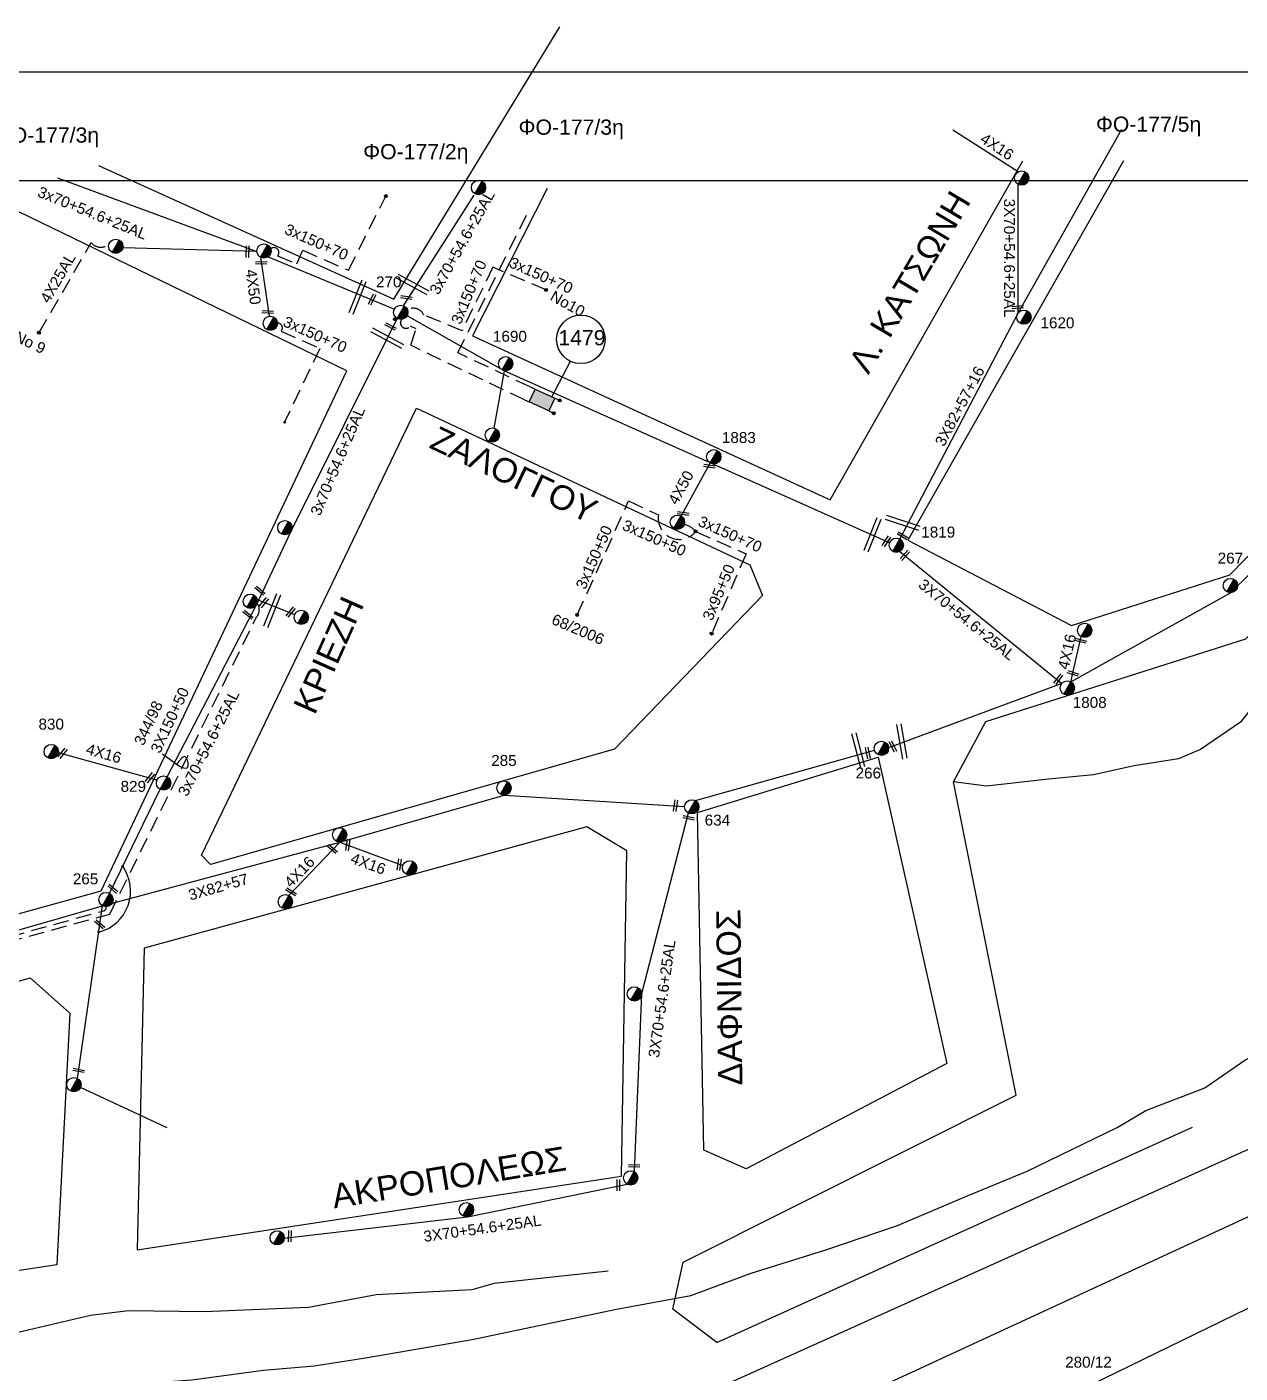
# Model space of a CAD drawing. Header units: millimetres. Extents: x 1421 to 7149, y 883 to 1925.
# Drawn here: x 5331.4 to 5531.3, y 1703.1 to 1924.8 of the extents above; entities that cross this region are included whole.
import ezdxf
from ezdxf.enums import TextEntityAlignment as Align

# ---------------------------------------------------------------- set-up
doc = ezdxf.new("R2010")
doc.units = ezdxf.units.MM
doc.linetypes.add('DASHED', pattern=[19.05, 12.7, -6.35])
for name, color, linetype in [('3x82+57', 7, 'DASHED'), ('3x82+57+16', 7, 'Continuous'), ('4 X 50 + 13.5', 7, 'SYN_LINE'), ('Link Box 4 Διευθύνσεων', 7, 'Continuous'), ('Άγνωστα', 7, 'Continuous'), ('Γυμνά εναέρια ΧΤ (3Φ)   4x50CU', 7, 'Continuous'), ('Γυμνά εναέρια ΧΤ (3Φ) 4x50AL', 7, 'Continuous'), ('Γυμνά εναέρια ΧΤ και ΦΟΠ (3Φ)   4x50+16AL', 7, 'Continuous'), ('Εναέρια παροχή ΧΤ 4x16', 7, 'SYN_LINE'), ('Εναέρια παροχή ΧΤ 4x25', 7, 'SYN_LINE'), ('Καλωδια ΧΤ  3X95+50', 7, 'Continuous'), ('Καλώδια ΧΤ   3x150+50CU', 7, 'DASHED'), ('Καλώδια ΧΤ   3x150+70AL', 7, 'DASHED'), ('Μηχανική τομή', 7, 'Continuous'), ('Στύλος ΦΜ', 7, 'Continuous'), ('Στύλος ΦΜ @ 1', 7, 'Continuous'), ('Συνδέσεις', 7, 'Continuous'), ('Συνεστραμμένα ΧΤ   3x70+54.6+25 AL', 7, 'SYN_LINE'), ('Τομή', 7, 'Continuous'), ('Υπογεια Καλωδια Δικτυου ΧΤ 4X25', 7, 'DASHED'), ('Υπόβαθρο ΔΕΗ', 7, 'Continuous'), ('Υπόγεια καλώδια Παροχών ΧΤ   4x16AL', 7, 'DASHED')]:
    doc.layers.add(name, color=color, linetype=linetype)
doc.styles.add('arial', font='ARIAL.TTF')
doc.styles.get("Standard").update_dxf_attribs({"font": 'ARIAL.TTF'})
doc.linetypes.add('PRANES_TEXNHTO', pattern='A,1,[136,SPECLINE.shx,S=1.5,R=0,X=0,Y=0],2,[137,SPECLINE.shx,S=1,R=0,X=0,Y=0],1', length=4)
doc.linetypes.add('SYN_LINE', pattern='A,0.5,-0.0001,["/\\/\\/\\/",Standard,S=0.1,R=0,X=0,Y=-0.05],-0.25', length=0.7501)

# ---------------------------------------------------------------- blocks, each defined once
blk = doc.blocks.new('ΥΠΑΡΧΩΝ ΤΣΙΜΕΝΤΕΝΙΟΣ ΣΤΥΛΟΣ')
at = {"layer": 'Στύλος ΦΜ'}
blk.add_hatch(color=256, dxfattribs=at).paths.add_polyline_path([(-1.29, -2.28, 0.574793), (2.62, 0, 0.268822), (1.3, 2.27)])
blk.add_line((-1.29, -2.28), (1.3, 2.27), dxfattribs=at)
blk.add_circle((0, 0), 2.62, dxfattribs=at)
at = {"layer": 'Στύλος ΦΜ', "flags": 4}
for tag, p in [('ΑΡΙΘΜΟΣ', (-4.68, 8.05)), ('ΤΥΠΟΣ', (-4.91, 3.03))]:
    blk.add_attdef(tag, p, '', height=4, dxfattribs=at)
blk = doc.blocks.new('LINK BOX 4 ΑΝΑΧΩΡΗΣΕΩΝ')
at = {"layer": 'Link Box 4 Διευθύνσεων', "ltscale": 40}
blk.add_hatch(color=256, dxfattribs=at).paths.add_polyline_path([(-3.54, 0), (-3.54, -4.67), (3.54, -4.67), (3.54, 0)])
for p, q in [((-3.54, 0), (-5.33, 0)), ((5.33, 0), (3.54, 0)), ((-3.54, -4.67), (-5.33, -4.67)), ((5.33, -4.67), (3.54, -4.67))]:
    blk.add_line(p, q, dxfattribs=at)
blk.add_lwpolyline([(-3.54, -4.67), (-3.54, 0), (3.54, 0), (3.54, -4.67)], close=True, dxfattribs=at)
blk = doc.blocks.new('ΤΟΜΗ')
at = {"layer": 'Τομή', "ltscale": 40}
for p, q in [((10.95, 0.22), (-12.13, 0.22)), ((10.95, -2.57), (-12.13, -2.57))]:
    blk.add_line(p, q, dxfattribs=at)
blk = doc.blocks.new('_ΣΥΝΔΕΣΗ')
at = {"layer": 'Συνδέσεις', "linetype": 'SYN_LINE', "ltscale": 40}
blk.add_hatch(color=256, dxfattribs=at).paths.add_polyline_path([(0.5, -0.01, 1), (-0.5, -0.01, 1)])
at = {"layer": 'Συνδέσεις'}
blk.add_circle((0, -0.01), 0.5, dxfattribs=at)
blk = doc.blocks.new('ΜΗΧΑΝΙΚΗ ΤΟΜΗ')
at = {"layer": 'Μηχανική τομή', "ltscale": 40}
for p, q in [((-3.67, 1.17), (3.91, 1.17)), ((3.91, -0.38), (-3.67, -0.38))]:
    blk.add_line(p, q, dxfattribs=at)

msp = doc.modelspace()

# ---------------------------------------------------------------- linework, layer by layer
at = {"lineweight": -3, "ltscale": 0.1}
for points in [[(4932.72, 1917.4), (7149.36, 1917.4), (7149.36, 887.4), (4932.72, 887.4)], [(5038.25, 1899.55), (6989.1, 1899.55), (6989.1, 911.99), (5038.25, 911.99)]]:
    msp.add_lwpolyline(points, close=True, dxfattribs=at)
at = {"layer": '3x82+57', "color": 85, "linetype": 'Continuous', "lineweight": -3, "ltscale": 0.2}
for points in [[(5441.56, 1797.37), (5471.08, 1805.66)], [(5250.6, 1755.09), (5279.57, 1762.22), (5309.38, 1770.14), (5343.89, 1780.05), (5382.96, 1790.55), (5410.03, 1798.29), (5439.8, 1796.42)]]:
    msp.add_lwpolyline(points, dxfattribs=at)
at = {"layer": '3x82+57+16', "color": 27, "lineweight": -3, "ltscale": 0.1}
msp.add_lwpolyline([(5511.73, 1907.94), (5494.72, 1877.72), (5475.24, 1840.48)], dxfattribs=at)
at = {"layer": '4 X 50 + 13.5', "color": 173, "lineweight": -3, "ltscale": 20}
for points in [[(5503.43, 1816.95), (5529.71, 1831.62), (5549.74, 1851.31), (5563.41, 1865.54), (5582.86, 1885.15), (5600.93, 1899.97)], [(5501.93, 1816.67), (5473.39, 1806.05)]]:
    msp.add_lwpolyline(points, dxfattribs=at)
at = {"layer": 'Γυμνά εναέρια ΧΤ (3Φ)   4x50CU', "color": 30, "lineweight": -3, "ltscale": 0.2}
for points in [[(5369.31, 1887.85), (5347.21, 1888.41)], [(5369.9, 1886.89), (5371.36, 1877.17)]]:
    msp.add_lwpolyline(points, dxfattribs=at)
at = {"layer": 'Γυμνά εναέρια ΧΤ (3Φ) 4x50AL', "color": 151, "lineweight": -3, "ltscale": 0.1}
msp.add_lwpolyline([(5444.01, 1852.99), (5439.2, 1844.26)], dxfattribs=at)
at = {"layer": 'Γυμνά εναέρια ΧΤ και ΦΟΠ (3Φ)   4x50+16AL', "color": 151, "linetype": 'DASHED', "lineweight": -3, "ltscale": 0.2}
msp.add_lwpolyline([(5236.39, 1774.29, 0.705662), (5231.54, 1769.27), (5246.3, 1754.47, 0.70496), (5251.41, 1753.68), (5344.09, 1779.23, 0.485313), (5344.46, 1779.89)], format="xyb", dxfattribs=at)
at = {"layer": 'Εναέρια παροχή ΧΤ 4x16', "color": 27, "lineweight": -3, "ltscale": 0.1}
msp.add_lwpolyline([(5494.73, 1900.94), (5483.98, 1907.79)], dxfattribs=at)
at = {"layer": 'Εναέρια παροχή ΧΤ 4x16', "color": 173, "lineweight": -3, "ltscale": 0.2}
msp.add_lwpolyline([(5503.43, 1816.95), (5505.11, 1824.4)], dxfattribs=at)
at = {"layer": 'Εναέρια παροχή ΧΤ 4x16', "color": 151, "lineweight": -3, "ltscale": 0.1}
msp.add_lwpolyline([(5352.86, 1800.72), (5336.61, 1805.27)], dxfattribs=at)
at = {"layer": 'Εναέρια παροχή ΧΤ 4x25', "color": 151, "lineweight": -3, "ltscale": 0.2}
msp.add_lwpolyline([(5354.55, 1743.46), (5340.24, 1750.09)], dxfattribs=at)
at = {"layer": 'Καλωδια ΧΤ  3X95+50', "color": 151, "linetype": 'DASHED', "lineweight": -3, "ltscale": 0.2}
msp.add_lwpolyline([(5449.91, 1838.01), (5444.24, 1824.88)], dxfattribs=at)
at = {"layer": 'Καλωδια ΧΤ  3X95+50', "color": 7, "lineweight": -3}
msp.add_spline([(5353.79, 1805.07), (5358.02, 1803.23), (5357.52, 1804.6), (5356.09, 1803.31)], degree=3, dxfattribs=at)
at = {"layer": 'Καλώδια ΧΤ   3x150+50CU', "color": 151, "lineweight": -3, "ltscale": 0.2}
msp.add_lwpolyline([(5422.09, 1827.95), (5430.56, 1846.75), (5435.49, 1844.43, 0.775406), (5441.6, 1841.71)], format="xyb", dxfattribs=at)
at = {"layer": 'Καλώδια ΧΤ   3x150+50CU', "color": 30, "lineweight": -3, "ltscale": 0.2}
msp.add_lwpolyline([(5238.6, 1772.38, -0.470172), (5240.58, 1765.29), (5249.15, 1756.73), (5250.99, 1756.1), (5253.93, 1756.67), (5254.67, 1753.85), (5345.08, 1778.68), (5369.27, 1827.63, 0.365617), (5369.35, 1829.87)], format="xyb", dxfattribs=at)
at = {"layer": 'Καλώδια ΧΤ   3x150+70AL', "color": 30, "lineweight": -3, "ltscale": 0.2}
for points in [[(5371.61, 1888.27, -0.950613), (5372.73, 1887.1), (5375.91, 1885.8), (5376.87, 1888.03), (5384.41, 1884.74), (5390.55, 1896.92)], [(5372.71, 1876.02, -0.669646), (5373.32, 1874.71), (5379.67, 1871.86), (5373.89, 1859.69)], [(5413.39, 1863.41), (5394.68, 1872.39), (5395.56, 1875.1), (5394.6, 1875.53, -1.002075), (5393.16, 1876.63)]]:
    msp.add_lwpolyline(points, format="xyb", dxfattribs=at)
msp.add_lwpolyline([(5414.36, 1865.53), (5402.41, 1871.11), (5414.23, 1894.81)], dxfattribs=at)
at = {"layer": 'Καλώδια ΧΤ   3x150+70AL', "color": 151, "lineweight": -3, "ltscale": 0.2}
for points in [[(5416.96, 1881.49), (5408.17, 1885.23), (5403.13, 1874.77), (5396.82, 1877.37, 0.451978), (5394.14, 1878.21)], [(5439.74, 1842.91, -0.151439), (5441.6, 1841.71), (5449.91, 1838.01)]]:
    msp.add_lwpolyline(points, format="xyb", dxfattribs=at)
at = {"layer": 'Συνεστραμμένα ΧΤ   3x70+54.6+25 AL', "color": 30, "lineweight": -3, "ltscale": 20}
for points in [[(5336.45, 1899.95), (5369.31, 1887.85)], [(5371.18, 1886.97), (5391.98, 1878.33)]]:
    msp.add_lwpolyline(points, dxfattribs=at)
at = {"layer": 'Συνεστραμμένα ΧΤ   3x70+54.6+25 AL', "color": 27, "lineweight": -3, "ltscale": 20}
msp.add_lwpolyline([(5494.72, 1877.72), (5494.73, 1898.89)], dxfattribs=at)
at = {"layer": 'Συνεστραμμένα ΧΤ   3x70+54.6+25 AL', "color": 85, "lineweight": -3, "ltscale": 20}
for points in [[(5393.45, 1878.9), (5405.13, 1897.13)], [(5440.39, 1795.32), (5432.7, 1765.53), (5431.48, 1736.25)], [(5373.84, 1725.32), (5404.02, 1728.83), (5430.31, 1734.21)]]:
    msp.add_lwpolyline(points, dxfattribs=at)
at = {"layer": 'Συνεστραμμένα ΧΤ   3x70+54.6+25 AL', "color": 151, "lineweight": -3, "ltscale": 20}
for points in [[(5369.35, 1829.87), (5374.95, 1841.75), (5392.45, 1876.78)], [(5473.55, 1839.85), (5444.01, 1852.99), (5410.05, 1868.19), (5394.06, 1877.22)], [(5410.05, 1868.19), (5408.35, 1858.75)], [(5354.54, 1801.29), (5369.35, 1829.87)], [(5345.05, 1782.09), (5353.37, 1799.24)], [(5339.76, 1751.61), (5343.89, 1780.05)]]:
    msp.add_lwpolyline(points, dxfattribs=at)
at = {"layer": 'Συνεστραμμένα ΧΤ   3x70+54.6+25 AL', "color": 173, "lineweight": -3, "ltscale": 20}
msp.add_lwpolyline([(5475.24, 1838.43), (5501.93, 1816.67)], dxfattribs=at)
at = {"layer": 'Συνεστραμμένα ΧΤ   3x70+54.6+25 AL', "color": 151, "lineweight": -3, "ltscale": 8}
msp.add_lwpolyline([(5369.38, 1830.48), (5375.54, 1828.01)], dxfattribs=at)
at = {"layer": 'Υπογεια Καλωδια Δικτυου ΧΤ 4X25', "color": 30, "lineweight": -3, "ltscale": 0.2}
msp.add_lwpolyline([(5333.47, 1874.46), (5342.03, 1889.3, 0.447481), (5344.96, 1889.09, -0.845273)], format="xyb", dxfattribs=at)
at = {"layer": 'Υπόβαθρο ΔΕΗ', "lineweight": -3, "ltscale": 0.2}
for points in [[(5343.25, 1902), (5391.89, 1879.95), (5419.23, 1924.82)], [(5303.38, 1899.95), (5238.41, 1768.34), (5249.92, 1756.56), (5343.69, 1782.52), (5384.12, 1868.19), (5312.01, 1903.11)], [(5417.13, 1898.22), (5404.82, 1873.94), (5463.77, 1846.93), (5495.49, 1902.75)], [(5512.1, 1902.77), (5476.55, 1840.3), (5503.52, 1826.2), (5529.6, 1834.59), (5596.04, 1902.42)], [(5445.08, 1708.12), (5437.87, 1713.61), (5439.54, 1721.32), (5494.42, 1748.83), (5484.1, 1800.48), (5489.38, 1810.38), (5532.22, 1824.04), (5610.53, 1902.52)], [(5758.21, 1899.95), (5684.24, 1852.63), (5603.29, 1792.94), (5544.22, 1745.13), (5436.86, 1696.81)], [(5361.66, 1786.84), (5360.18, 1788.36), (5395.62, 1862.01), (5450.52, 1836.19), (5452.59, 1831.16), (5428.23, 1805.86), (5361.66, 1786.84)], [(5449.9, 1736.73), (5442.95, 1739.81), (5441.93, 1795.4), (5471.68, 1804.55), (5482.98, 1754.05), (5449.9, 1736.73)], [(5349.59, 1723.36), (5429.4, 1735.49), (5430.26, 1789.12), (5423.65, 1793.05), (5350.73, 1773.07), (5349.59, 1723.36)], [(5197.52, 1699.89), (5191.09, 1711.53), (5251.21, 1745), (5331.96, 1768.17), (5338.52, 1762.37), (5336.34, 1720.88), (5197.52, 1699.89)], [(5445.08, 1708.12), (5523.44, 1743.59)], [(5441.71, 1673.7), (5447.39, 1689.46), (5549.79, 1736.75), (5553.68, 1732.86), (5547.56, 1721), (5444.1, 1670.6), (5441.71, 1673.7)]]:
    msp.add_lwpolyline(points, dxfattribs=at)
at = {"layer": 'Υπόβαθρο ΔΕΗ', "linetype": 'PRANES_TEXNHTO', "lineweight": -3, "ltscale": 0.5, "flags": 128}
for points in [[(5044.09, 1551.45), (5050.6, 1553.39), (5056.52, 1555.56), (5060.9, 1557.4), (5071.38, 1561.74), (5077.75, 1564.93), (5085.45, 1569.14), (5095.65, 1573.04), (5103.95, 1576.42), (5110.24, 1578.52), (5114.69, 1581.58), (5121.92, 1586.95), (5134.82, 1598.46), (5144.9, 1609.09), (5151.71, 1616.04), (5160.49, 1624), (5169.86, 1632.66), (5178.13, 1640.42), (5182.81, 1646.4), (5191, 1657.9), (5194.63, 1663.38), (5197.08, 1666.2), (5201.6, 1670.05), (5207.85, 1674.97), (5214.81, 1678.67), (5220.3, 1680.6), (5228.38, 1682.15), (5234.39, 1682.89), (5245.58, 1683.04), (5257.26, 1683.58), (5266.01, 1684.62), (5276.98, 1687.95), (5290.25, 1691.5), (5300.97, 1693.83), (5312.38, 1695.9), (5322.39, 1698.05), (5336.18, 1700.5), (5350.27, 1701.38), (5358.61, 1701.98), (5370.4, 1703.54), (5378.78, 1704.28), (5387.23, 1705.61), (5404.76, 1708.58), (5428.56, 1713.61), (5440.79, 1715.84), (5450.76, 1719.55), (5463.07, 1723.4), (5474.86, 1727.4), (5486.52, 1732.31), (5496.23, 1736.31), (5511.06, 1743.5), (5515.76, 1746.35), (5525.48, 1750.05), (5532.07, 1754.64), (5545.27, 1761.16), (5557.32, 1769.28), (5564.14, 1774.9), (5567.85, 1778.39), (5576.45, 1785.72), (5591.37, 1798.86), (5595.15, 1803.31), (5604.87, 1815.26), (5609.99, 1821.71), (5613.56, 1825.44), (5616.97, 1828.99), (5625.42, 1833.36), (5635.8, 1837.22), (5644.72, 1840.65), (5648.28, 1841.69), (5654.73, 1845.39), (5666.37, 1855.46), (5675.43, 1865.58), (5682.03, 1872.84), (5684.18, 1875.87), (5692.11, 1878.76), (5696.79, 1878.91), (5702.65, 1882.72), (5706.46, 1884.6), (5706.46, 1884.6), (5708.84, 1887.18), (5713.2, 1889.37), (5717.96, 1894.12), (5720.78, 1899.95)], [(5617.65, 1899.26), (5613.56, 1896.14), (5605.17, 1888.45), (5602.39, 1886.03), (5596.92, 1880.42), (5588.36, 1871.66), (5582.54, 1865.01), (5574.98, 1857.39), (5564.46, 1846.25), (5558.69, 1842.93), (5552.82, 1838.63), (5546.94, 1831.1), (5542.79, 1825.47), (5535.65, 1815.79), (5531.34, 1810.31), (5524.79, 1805.82), (5521.17, 1804.25), (5513.83, 1803.08), (5507.17, 1801.61), (5499.74, 1800.93), (5489.54, 1799.75), (5484.1, 1800.48)], [(5427.21, 1719.88), (5408.42, 1717.81), (5404.72, 1716.78), (5388.98, 1715.96), (5377.8, 1713.85), (5360.68, 1713.14), (5348.16, 1713.34), (5341.9, 1712.55), (5327.9, 1709.25), (5314.54, 1706.65), (5303.56, 1705.22), (5295, 1703.28), (5286.5, 1701.47), (5274.9, 1697.19), (5267.02, 1694.45), (5255.87, 1692.96), (5250.49, 1691.99), (5236.74, 1691.47), (5228.29, 1690.81), (5217.01, 1688.74), (5206.68, 1685.24), (5199.55, 1681.35), (5194.49, 1677.59), (5190.99, 1673.7), (5185.28, 1664.63), (5177.74, 1655.53), (5171.26, 1648.53), (5164.89, 1640.21), (5158.54, 1634.44), (5151.39, 1625.6), (5141.66, 1616.92), (5130.31, 1607.33), (5120.31, 1598.22), (5107.08, 1588.5), (5094.28, 1581.55), (5085.66, 1578.76), (5078.19, 1576.03), (5067.1, 1569.81), (5051.77, 1564.6), (5046.13, 1562.14), (5044.44, 1562.07)]]:
    msp.add_lwpolyline(points, dxfattribs=at)
at = {"layer": 'Υπόβαθρο ΔΕΗ', "lineweight": -3}
msp.add_lwpolyline([(5417.93, 1863.9), (5420.96, 1869.76)], dxfattribs=at)
msp.add_circle((5422.69, 1873.36), 4, dxfattribs=at)
msp.add_arc((5341.54, 1782.48), 6.98, 284.2541, 35.6682, dxfattribs=at)
at = {"layer": 'Υπόγεια καλώδια Παροχών ΧΤ   4x16AL', "color": 85, "linetype": 'Continuous', "lineweight": -3, "ltscale": 0.2}
msp.add_lwpolyline([(5374.6, 1781.75), (5382.96, 1790.55), (5393.37, 1786.71)], dxfattribs=at)

# ---------------------------------------------------------------- block references
at = {"layer": 'Link Box 4 Διευθύνσεων', "lineweight": -3, "xscale": 0.4999999999999985, "yscale": 0.4999999999999985, "zscale": 0.4999999999999985, "rotation": 155.3892072227048}
msp.add_blockref('LINK BOX 4 ΑΝΑΧΩΡΗΣΕΩΝ', (5415.81, 1862.3), dxfattribs=at)
at = {"layer": 'Μηχανική τομή', "lineweight": -3}
for p, xscale, yscale, zscale, rotation in [((5367.87, 1887.77), 0.2499999999997364, 0.2499999999997364, 0.2499999999997364, 88.68721047573013), ((5370.01, 1885.86), 0.249999999998973, 0.249999999998973, 0.249999999998973, 357.3294060225263), ((5388.37, 1879.84), 0.2499999999998655, 0.2499999999998655, 0.2499999999998655, 63.59032268500813), ((5393.91, 1880.14), 0.250000000000727, 0.250000000000727, 0.250000000000727, 351.4478638929639), ((5494.65, 1878.55), 0.250000000000812, 0.250000000000812, 0.250000000000812, 5.717243671413354), ((5371.08, 1877.75), 0.249999999998973, 0.249999999998973, 0.249999999998973, 357.3294060225263), ((5391.26, 1875.41), 0.2499999999999713, 0.2499999999999713, 0.2499999999999713, 332.8684765205269), ((5443.84, 1852.39), 0.250000000000727, 0.250000000000727, 0.250000000000727, 351.4478638929639), ((5439.5, 1844.59), 0.250000000000727, 0.250000000000727, 0.250000000000727, 351.4478638929639), ((5473.07, 1839.99), 0.2500000000009028, 0.2500000000009028, 0.2500000000009028, 56.6566771452938), ((5475.62, 1840.91), 0.2500000000007132, 0.2500000000007132, 0.2500000000007132, 329.2140251911051), ((5476.11, 1837.7), 0.2500000000007837, 0.2500000000007837, 0.2500000000007837, 48.40447689962306), ((5369.75, 1831.9), 0.250000000001253, 0.250000000001253, 0.250000000001253, 319.7993678566543), ((5370.41, 1830.07), 0.2500000000013552, 0.2500000000013552, 0.2500000000013552, 230.0626389057167), ((5367.79, 1827.94), 0.250000000001253, 0.250000000001253, 0.250000000001253, 319.7993678566543), ((5374.83, 1828.52), 0.2500000000013552, 0.2500000000013552, 0.2500000000013552, 230.0626389057167), ((5504.96, 1823.61), 0.2500000000008086, 0.2500000000008086, 0.2500000000008086, 346.440623391632), ((5503.73, 1818.24), 0.2500000000008897, 0.2500000000008897, 0.2500000000008897, 342.1042165341486), ((5501.39, 1817.3), 0.2500000000007331, 0.2500000000007331, 0.2500000000007331, 53.55790200383258), ((5337.35, 1805.1), 0.2499999999990473, 0.2499999999990473, 0.2499999999990473, 50.47215950995776), ((5469.86, 1805.22), 0.2500000000007382, 0.2500000000007382, 0.2500000000007382, 281.8679799121593), ((5474, 1806.26), 0.2500000000012642, 0.2500000000012642, 0.2500000000012642, 297.1262709028532), ((5351.74, 1801.06), 0.2499999999990473, 0.2499999999990473, 0.2499999999990473, 50.47215950995776), ((5438.19, 1796.59), 0.2500000000012622, 0.2500000000012622, 0.2500000000012622, 262.5544192019454), ((5440.39, 1794.46), 0.2500000000014675, 0.2500000000014675, 0.2500000000014675, 348.7376081931768), ((5381.66, 1789.35), 0.250000000001253, 0.250000000001253, 0.250000000001253, 319.7993678566543), ((5384.21, 1790.11), 0.2500000000012622, 0.2500000000012622, 0.2500000000012622, 262.5544192019454), ((5392.66, 1786.85), 0.2500000000012622, 0.2500000000012622, 0.2500000000012622, 262.5544192019454), ((5345.5, 1782.79), 0.250000000001253, 0.250000000001253, 0.250000000001253, 319.7993678566543), ((5374.88, 1782.29), 0.2500000000012558, 0.2500000000012558, 0.2500000000012558, 327.5204135753807), ((5343.33, 1776.94), 0.250000000001253, 0.250000000001253, 0.250000000001253, 319.7993678566543), ((5339.92, 1752.83), 0.2500000000011305, 0.2500000000011305, 0.2500000000011305, 349.5251074668412), ((5431.5, 1737.31), 0.2500000000006056, 0.2500000000006056, 0.2500000000006056, 177.87439789198), ((5428.77, 1734.05), 0.2500000000007278, 0.2500000000007278, 0.2500000000007278, 268.6388953290862), ((5374.64, 1725.66), 0.2500000000007278, 0.2500000000007278, 0.2500000000007278, 268.6388953290862)]:
    msp.add_blockref('ΜΗΧΑΝΙΚΗ ΤΟΜΗ', p, dxfattribs=dict(at, xscale=xscale, yscale=yscale, zscale=zscale, rotation=rotation))
at = {"layer": 'Στύλος ΦΜ @ 1', "lineweight": -3, "ltscale": 40, "xscale": 0.4499999999998181, "yscale": 0.4499999999998181, "zscale": 0.4499999999998181}
for p in [(5495.31, 1899.92), (5405.83, 1898.36), (5346.07, 1888.69), (5370.48, 1887.92), (5371.53, 1876), (5408.11, 1857.59), (5373.93, 1842.34), (5438.61, 1843.24), (5368.23, 1830.22), (5376.64, 1827.57), (5505.69, 1825.42), (5382.96, 1791.73), (5394.47, 1786.3), (5374.01, 1780.73), (5431.52, 1765.53), (5339.17, 1750.59), (5430.89, 1735.23), (5403.84, 1729.99), (5372.66, 1725.35)]:
    msp.add_blockref('ΥΠΑΡΧΩΝ ΤΣΙΜΕΝΤΕΝΙΟΣ ΣΤΥΛΟΣ', p, dxfattribs=at)
at = {"layer": 'Στύλος ΦΜ @ 1', "lineweight": -3, "ltscale": 40}
ref = msp.add_blockref('ΥΠΑΡΧΩΝ ΤΣΙΜΕΝΤΕΝΙΟΣ ΣΤΥΛΟΣ', (5393.03, 1877.8), dxfattribs=dict(at, xscale=0.4499999999998181, yscale=0.4499999999998181, zscale=0.4499999999998181))
ref.add_attrib('ΑΡΙΘΜΟΣ', '270', (5388.95, 1881.93), dxfattribs={"layer": 'Στύλος ΦΜ', "height": 1.8, "flags": 4})
ref = msp.add_blockref('ΥΠΑΡΧΩΝ ΤΣΙΜΕΝΤΕΝΙΟΣ ΣΤΥΛΟΣ', (5495.67, 1877.01), dxfattribs=dict(at, xscale=0.4499999999998181, yscale=0.4499999999998181, zscale=0.4499999999998181))
ref.add_attrib('ΑΡΙΘΜΟΣ', '1620', (5498.41, 1875.18), dxfattribs={"layer": 'Στύλος ΦΜ', "height": 1.8, "flags": 4})
ref = msp.add_blockref('ΥΠΑΡΧΩΝ ΤΣΙΜΕΝΤΕΝΙΟΣ ΣΤΥΛΟΣ', (5410.31, 1869.34), dxfattribs=dict(at, xscale=0.4499999999998181, yscale=0.4499999999998181, zscale=0.4499999999998181))
ref.add_attrib('ΑΡΙΘΜΟΣ', '1690', (5408.21, 1872.96), dxfattribs={"layer": 'Στύλος ΦΜ', "height": 1.8, "flags": 4})
ref = msp.add_blockref('ΥΠΑΡΧΩΝ ΤΣΙΜΕΝΤΕΝΙΟΣ ΣΤΥΛΟΣ', (5444.59, 1854.01), dxfattribs=dict(at, xscale=0.4499999999998181, yscale=0.4499999999998181, zscale=0.4499999999998181))
ref.add_attrib('ΑΡΙΘΜΟΣ', '1883', (5445.92, 1856.28), dxfattribs={"layer": 'Στύλος ΦΜ', "height": 1.8, "flags": 4})
ref = msp.add_blockref('ΥΠΑΡΧΩΝ ΤΣΙΜΕΝΤΕΝΙΟΣ ΣΤΥΛΟΣ', (5474.66, 1839.45), dxfattribs=dict(at, xscale=0.4499999999998181, yscale=0.4499999999998181, zscale=0.4499999999998181))
ref.add_attrib('ΑΡΙΘΜΟΣ', '1819', (5478.77, 1840.71), dxfattribs={"layer": 'Στύλος ΦΜ', "height": 1.8, "flags": 4})
ref = msp.add_blockref('ΥΠΑΡΧΩΝ ΤΣΙΜΕΝΤΕΝΙΟΣ ΣΤΥΛΟΣ', (5529.7, 1832.8), dxfattribs=dict(at, xscale=0.4499999999998181, yscale=0.4499999999998181, zscale=0.4499999999998181))
ref.add_attrib('ΑΡΙΘΜΟΣ', '267', (5527.6, 1836.42), dxfattribs={"layer": 'Στύλος ΦΜ', "height": 1.8, "flags": 4})
ref = msp.add_blockref('ΥΠΑΡΧΩΝ ΤΣΙΜΕΝΤΕΝΙΟΣ ΣΤΥΛΟΣ', (5502.84, 1815.93), dxfattribs=dict(at, xscale=0.4499999999998181, yscale=0.4499999999998181, zscale=0.4499999999998181))
ref.add_attrib('ΑΡΙΘΜΟΣ', '1808', (5503.72, 1812.65), dxfattribs={"layer": 'Στύλος ΦΜ', "height": 1.8, "flags": 4})
ref = msp.add_blockref('ΥΠΑΡΧΩΝ ΤΣΙΜΕΝΤΕΝΙΟΣ ΣΤΥΛΟΣ', (5335.44, 1805.45), dxfattribs=dict(at, xscale=0.4499999999998181, yscale=0.4499999999998181, zscale=0.4499999999998181))
ref.add_attrib('ΑΡΙΘΜΟΣ', '830', (5333.34, 1809.08), dxfattribs={"layer": 'Στύλος ΦΜ', "height": 1.8, "flags": 4})
ref = msp.add_blockref('ΥΠΑΡΧΩΝ ΤΣΙΜΕΝΤΕΝΙΟΣ ΣΤΥΛΟΣ', (5472.21, 1805.98), dxfattribs=dict(at, xscale=0.4499999999998181, yscale=0.4499999999998181, zscale=0.4499999999998181))
ref.add_attrib('ΑΡΙΘΜΟΣ', '266', (5467.95, 1801.02), dxfattribs={"layer": 'Στύλος ΦΜ', "height": 1.8, "flags": 4})
ref = msp.add_blockref('ΥΠΑΡΧΩΝ ΤΣΙΜΕΝΤΕΝΙΟΣ ΣΤΥΛΟΣ', (5410.02, 1799.46), dxfattribs=dict(at, xscale=0.4499999999998181, yscale=0.4499999999998181, zscale=0.4499999999998181))
ref.add_attrib('ΑΡΙΘΜΟΣ', '285', (5407.92, 1803.09), dxfattribs={"layer": 'Στύλος ΦΜ', "height": 1.8, "flags": 4})
ref = msp.add_blockref('ΥΠΑΡΧΩΝ ΤΣΙΜΕΝΤΕΝΙΟΣ ΣΤΥΛΟΣ', (5353.95, 1800.27), dxfattribs=dict(at, xscale=0.4499999999998181, yscale=0.4499999999998181, zscale=0.4499999999998181))
ref.add_attrib('ΑΡΙΘΜΟΣ', '829', (5346.86, 1798.82), dxfattribs={"layer": 'Στύλος ΦΜ', "height": 1.8, "flags": 4})
ref = msp.add_blockref('ΥΠΑΡΧΩΝ ΤΣΙΜΕΝΤΕΝΙΟΣ ΣΤΥΛΟΣ', (5440.97, 1796.35), dxfattribs=dict(at, xscale=0.4499999999998181, yscale=0.4499999999998181, zscale=0.4499999999998181))
ref.add_attrib('ΑΡΙΘΜΟΣ', '634', (5443.09, 1793.26), dxfattribs={"layer": 'Στύλος ΦΜ', "height": 1.8, "flags": 4})
ref = msp.add_blockref('ΥΠΑΡΧΩΝ ΤΣΙΜΕΝΤΕΝΙΟΣ ΣΤΥΛΟΣ', (5344.47, 1781.07), dxfattribs=dict(at, xscale=0.4499999999998181, yscale=0.4499999999998181, zscale=0.4499999999998181))
ref.add_attrib('ΑΡΙΘΜΟΣ', '265', (5339, 1783.59), dxfattribs={"layer": 'Στύλος ΦΜ', "height": 1.8, "flags": 4})
at = {"layer": 'Συνδέσεις', "lineweight": -3}
for p, xscale, yscale, zscale in [((5390.56, 1896.96), 0.4777242751392805, 0.4777242751392805, 0.4777242751392805), ((5416.96, 1881.5), 0.4777242751392805, 0.4777242751392805, 0.4777242751392805), ((5392.07, 1876.68), 0.4777242751393942, 0.4777242751393942, 0.4777242751393942), ((5333.41, 1874.46), 0.4777242751392805, 0.4777242751392805, 0.4777242751392805), ((5419.21, 1863.31), 0.4777242751393942, 0.4777242751393942, 0.4777242751393942), ((5418.23, 1861.19), 0.4777242751393942, 0.4777242751393942, 0.4777242751393942), ((5373.89, 1859.69), 0.25, 0.25, 0.25), ((5441.6, 1841.72), 0.4777242751393942, 0.4777242751393942, 0.4777242751393942), ((5422.09, 1827.96), 0.4777242751392805, 0.4777242751392805, 0.4777242751392805), ((5444.24, 1824.89), 0.4777242751392805, 0.4777242751392805, 0.4777242751392805), ((5444.24, 1824.89), 0.4777242751392805, 0.4777242751392805, 0.4777242751392805), ((5347.22, 1786.56), 0.25, 0.25, 0.25), ((5343.27, 1775.74), 0.25, 0.25, 0.25)]:
    msp.add_blockref('_ΣΥΝΔΕΣΗ', p, dxfattribs=dict(at, xscale=xscale, yscale=yscale, zscale=zscale))
at = {"layer": 'Τομή', "lineweight": -3}
for p, xscale, yscale, zscale, rotation in [((5385.65, 1880.52), 0.2500000000000497, 0.2500000000000497, 0.2500000000000497, 68.08063642105515), ((5394.69, 1882.25), 0.2499999999999817, 0.2499999999999817, 0.2499999999999817, 151.5094438626117), ((5390.48, 1873.4), 0.2499999999999817, 0.2499999999999817, 0.2499999999999817, 151.5094438626117), ((5470.48, 1841.38), 0.2500000000000497, 0.2500000000000497, 0.2500000000000497, 68.08063642105515), ((5475.96, 1843.34), 0.2499999999999704, 0.2499999999999704, 0.2499999999999704, 341.7747682238059), ((5371.58, 1828.89), 0.2500000000000497, 0.2500000000000497, 0.2500000000000497, 68.08063642105515), ((5475.92, 1807.03), 0.2500000000001369, 0.2500000000001369, 0.2500000000001369, 279.7716269766897), ((5468.74, 1805.6), 0.2500000000001583, 0.2500000000001583, 0.2500000000001583, 284.7855112370301)]:
    msp.add_blockref('ΤΟΜΗ', p, dxfattribs=dict(at, xscale=xscale, yscale=yscale, zscale=zscale, rotation=rotation))

# ---------------------------------------------------------------- texts
at = {"lineweight": -3, "ltscale": 40, "char_height": 4, "width": 64.8866, "attachment_point": 1, "style": 'arial'}
for s, insert, rotation in [('Λ. ΚΑΤΣΩΝΗ', (5466.6, 1869.47), 59.3239), ('ΖΑΛΟΓΓΟΥ', (5399.24, 1859.19), 334.5955), ('ΚΡΙΕΖΗ', (5375.2, 1812.95), 66), ('ΔΑΦΝΙΔΟΣ', (5445.3, 1750.43), 90.6358), ('ΑΚΡΟΠΟΛΕΩΣ', (5381.38, 1734.13), 9.3432)]:
    msp.add_mtext(s, dxfattribs=dict(at, insert=insert, rotation=rotation))
at = {"layer": 'Άγνωστα', "lineweight": -3, "ltscale": 0.1}
for s, p in [('ΦO-177/3η', (5421.1, 1908.32)), ('ΦO-177/5η', (5516.22, 1908.8)), ('ΦO-177/3η', (5334.66, 1907.01)), ('ΦO-177/2η', (5395.51, 1904.28))]:
    msp.add_text(s, height=2.5, dxfattribs=at).set_placement(p, align=Align.MIDDLE_CENTER)
at = {"layer": 'Άγνωστα', "color": 7, "lineweight": -3, "char_height": 1.8, "attachment_point": 1}
for s, insert, width, rotation in [('4X16', (5489.29, 1907.46), 11.0807, 327), ('3x70+54.6+25AL', (5333.71, 1898.62), 11.0807, 337.9112), ('3x70+54.6+25AL', (5397.65, 1881.44), 11.0807, 60.6872), ('3X70+54.6+25AL', (5494.2, 1896.54), 11.0807, 270), ('3x150+70', (5374.44, 1892.48), 11.0807, 336), ('4X25AL', (5333.51, 1880.07), 6.1726, 60), ('3x150+70', (5401.23, 1876.39), 11.0807, 67), ('3x150+70', (5411.44, 1886.99), 11.0807, 336), ('4X50', (5369.21, 1885.03), 1.8, 278), ('No10', (5418.33, 1881.48), 6.8308, 330.9663), ('3x150+70', (5374.21, 1877.25), 11.0807, 336), ('No 9', (5329.94, 1874.8), 6.8308, 334.5557), ('3X82+57+16', (5480.93, 1856.42), 11.0807, 62), ('3x70+54.6+25AL', (5378.06, 1844.85), 11.0807, 67), ('4X50', (5436.95, 1846.82), 1.8, 61), ('3x150+50', (5430.08, 1843.73), 11.0807, 336), ('3x150+70', (5442.57, 1844.37), 11.0807, 336), ('3x150+50', (5421.76, 1832.75), 11.0807, 66), ('3x95+50', (5442.66, 1827.57), 11.0807, 67), ('3X70+54.6+25AL', (5479.27, 1834.06), 11.0807, 321), ('68/2006', (5418.4, 1828.21), 6.8308, 336.8912), ('4X16', (5501.24, 1819.25), 11.0807, 77), ('344/98\\P3X150+50', (5349, 1807.05), 11.0807, 65), ('3x70+54.6+25AL', (5356.22, 1798.74), 11.0807, 63), ('4X16', (5341.53, 1806.83), 11.0807, 344), ('4X16', (5373.64, 1784.15), 11.0807, 46), ('4X16', (5385.22, 1788.84), 11.0807, 340), ('3X82+57', (5357.85, 1782.63), 11.0807, 16), ('3X70+54.6+25AL', (5433.79, 1755.19), 11.0807, 82), ('3X70+54.6+25AL', (5396.65, 1726.45), 11.0807, 8)]:
    msp.add_mtext(s, dxfattribs=dict(at, insert=insert, width=width, rotation=rotation))
at = {"layer": 'Άγνωστα', "color": 7, "lineweight": -3, "attachment_point": 1}
for s, insert, char_height, width in [('1479', (5418.99, 1874.88), 2.5, 1.8), ('280/12', (5502.47, 1705.77), 1.8, 6.8308)]:
    msp.add_mtext(s, dxfattribs=dict(at, insert=insert, char_height=char_height, width=width))

doc.saveas('drawing.dxf')
